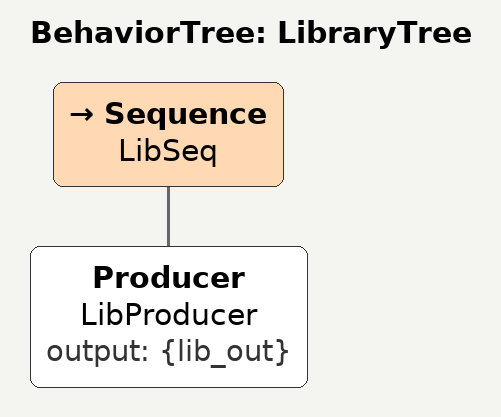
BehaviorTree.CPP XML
<root>
  <BehaviorTree ID="LibraryTree">
    <Sequence name="LibSeq">
      <Producer name="LibProducer" output="{lib_out}"/>
    </Sequence>
  </BehaviorTree>
</root>
